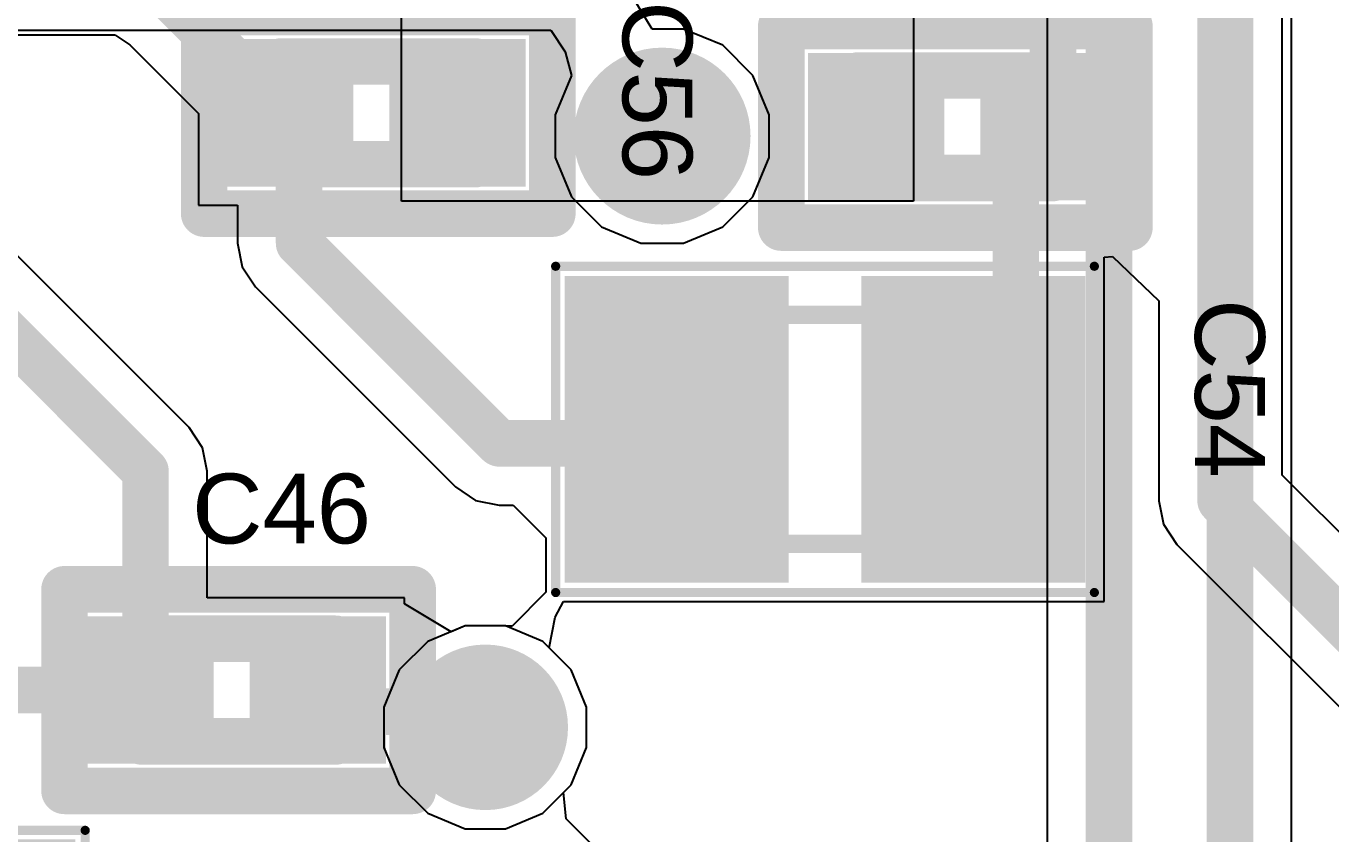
# Model space of a CAD drawing. Header units: inches. Extents: x 2.95 to 6.74, y 1.23 to 4.83.
# Drawn here: x 6.0193 to 6.2997, y 3.8381 to 4.0116 of the extents above; entities that cross this region are included whole.
import ezdxf

# ---------------------------------------------------------------- set-up
doc = ezdxf.new("R2010")
doc.units = ezdxf.units.IN
doc.header["$MEASUREMENT"] = 0
for name, color, linetype in [('Bottom Layer', 5, 'Continuous'), ('Bottom Solder', 6, 'Continuous'), ('Mechanical 10', 56, 'Continuous'), ('Mechanical 12', 56, 'Continuous'), ('Mechanical 15', 56, 'Continuous'), ('PWR', 16, 'Continuous'), ('Top 3D Body', 56, 'Continuous'), ('Top Layer', 1, 'Continuous'), ('Top Overlay', 2, 'Continuous'), ('Top Paste', 8, 'Continuous'), ('Top Solder', 216, 'Continuous'), ('Via Holes', 16, 'Continuous')]:
    doc.layers.add(name, color=color, linetype=linetype)
doc.styles.add('Arial', font='', dxfattribs={"height": 0.2})
doc.styles.get('Arial').set_extended_font_data('Arial')

# ---------------------------------------------------------------- blocks, each defined once
blk = doc.blocks.new('CAPC1005X55N_122')
at = {"layer": 'Top Layer'}
for points in [[(-0.0306299, 0.011811), (-0.0093701, 0.011811), (-0.0093701, -0.011811), (-0.0306299, -0.011811)], [(0.006378, 0.011811), (0.0276378, 0.011811), (0.0276378, -0.011811), (0.006378, -0.011811)]]:
    blk.add_hatch(color=1, dxfattribs=at).paths.add_polyline_path(points)
at = {"layer": 'Top Paste'}
for points in [[(-0.0306299, 0.011811), (-0.0093701, 0.011811), (-0.0093701, -0.011811), (-0.0306299, -0.011811)], [(0.006378, 0.011811), (0.0276378, 0.011811), (0.0276378, -0.011811), (0.006378, -0.011811)]]:
    blk.add_hatch(color=8, dxfattribs=at).paths.add_polyline_path(points)
at = {"layer": 'Top Solder'}
for points in [[(-0.0346456, 0.0158267), (-0.0053544, 0.0158267), (-0.0053544, -0.0158267), (-0.0346456, -0.0158267)], [(0.0023623, 0.0158267), (0.0316535, 0.0158267), (0.0316535, -0.0158267), (0.0023623, -0.0158267)]]:
    blk.add_hatch(color=216, dxfattribs=at).paths.add_polyline_path(points)
at = {"layer": 'Mechanical 10'}
for points in [[(-0.0208661, -0.0110236, 0.01, 0.01, 0), (-0.0208661, 0.0110236, 0.01, 0.01, 0)], [(-0.0208661, 0.0110236, 0.01, 0.01, 0), (0.0208661, 0.0110236, 0.01, 0.01, 0)], [(0.0208661, -0.0110236, 0.01, 0.01, 0), (0.0208661, 0.0110236, 0.01, 0.01, 0)], [(-0.0208661, -0.0110236, 0.01, 0.01, 0), (0.0208661, -0.0110236, 0.01, 0.01, 0)]]:
    blk.add_lwpolyline(points, format="xyseb", dxfattribs=at)
for points in [[(-0.0233661, 0.0110236, 0.005, 0.005, 1), (-0.0183661, 0.0110236, 0.005, 0.005, 1)], [(-0.0233661, 0.0110236, 0.005, 0.005, 1), (-0.0183661, 0.0110236, 0.005, 0.005, 1)], [(0.0183661, 0.0110236, 0.005, 0.005, 1), (0.0233661, 0.0110236, 0.005, 0.005, 1)], [(0.0183661, 0.0110236, 0.005, 0.005, 1), (0.0233661, 0.0110236, 0.005, 0.005, 1)], [(-0.0233661, -0.0110236, 0.005, 0.005, 1), (-0.0183661, -0.0110236, 0.005, 0.005, 1)], [(-0.0233661, -0.0110236, 0.005, 0.005, 1), (-0.0183661, -0.0110236, 0.005, 0.005, 1)], [(0.0183661, -0.0110236, 0.005, 0.005, 1), (0.0233661, -0.0110236, 0.005, 0.005, 1)], [(0.0183661, -0.0110236, 0.005, 0.005, 1), (0.0233661, -0.0110236, 0.005, 0.005, 1)]]:
    blk.add_lwpolyline(points, format="xyseb", close=True, dxfattribs=at)
at = {"layer": 'Mechanical 12'}
for points in [[(-0.0374016, -0.0216535, 0.01, 0.01, 0), (-0.0374016, 0.0216535, 0.01, 0.01, 0)], [(-0.0374016, 0.0216535, 0.01, 0.01, 0), (0.0374016, 0.0216535, 0.01, 0.01, 0)], [(0.0374016, -0.0216535, 0.01, 0.01, 0), (0.0374016, 0.0216535, 0.01, 0.01, 0)], [(-0.0374016, -0.0216535, 0.01, 0.01, 0), (0.0374016, -0.0216535, 0.01, 0.01, 0)]]:
    blk.add_lwpolyline(points, format="xyseb", dxfattribs=at)
for points in [[(-0.0399016, 0.0216535, 0.005, 0.005, 1), (-0.0349016, 0.0216535, 0.005, 0.005, 1)], [(-0.0399016, 0.0216535, 0.005, 0.005, 1), (-0.0349016, 0.0216535, 0.005, 0.005, 1)], [(0.0349016, 0.0216535, 0.005, 0.005, 1), (0.0399016, 0.0216535, 0.005, 0.005, 1)], [(0.0349016, 0.0216535, 0.005, 0.005, 1), (0.0399016, 0.0216535, 0.005, 0.005, 1)], [(-0.0399016, -0.0216535, 0.005, 0.005, 1), (-0.0349016, -0.0216535, 0.005, 0.005, 1)], [(-0.0399016, -0.0216535, 0.005, 0.005, 1), (-0.0349016, -0.0216535, 0.005, 0.005, 1)], [(0.0349016, -0.0216535, 0.005, 0.005, 1), (0.0399016, -0.0216535, 0.005, 0.005, 1)], [(0.0349016, -0.0216535, 0.005, 0.005, 1), (0.0399016, -0.0216535, 0.005, 0.005, 1)]]:
    blk.add_lwpolyline(points, format="xyseb", close=True, dxfattribs=at)
blk = doc.blocks.new('CAPC2012X94N_124')
at = {"layer": 'Top Layer'}
for points in [[(-0.05196855, -0.028937), (-0.05196855, 0.028937), (-0.01181105, 0.028937), (-0.01181105, -0.028937)], [(0.01181105, -0.028937), (0.01181105, 0.028937), (0.05196855, 0.028937), (0.05196855, -0.028937)]]:
    blk.add_hatch(color=1, dxfattribs=at).paths.add_polyline_path(points)
at = {"layer": 'Top Paste'}
for points in [[(-0.05196855, -0.028937), (-0.05196855, 0.028937), (-0.01181105, 0.028937), (-0.01181105, -0.028937)], [(0.01181105, -0.028937), (0.01181105, 0.028937), (0.05196855, 0.028937), (0.05196855, -0.028937)]]:
    blk.add_hatch(color=8, dxfattribs=at).paths.add_polyline_path(points)
at = {"layer": 'Top Solder'}
for points in [[(-0.05596855, -0.032937), (-0.05596855, 0.032937), (-0.007811049999999997, 0.032937), (-0.007811050000000003, -0.032937)], [(0.007811049999999997, -0.032937), (0.007811050000000003, 0.032937), (0.05596855, 0.032937), (0.05596855, -0.032937)]]:
    blk.add_hatch(color=216, dxfattribs=at).paths.add_polyline_path(points)
at = {"layer": 'Mechanical 15'}
for points in [[(-0.057874, 0.0350394, 0.0019685, 0.0019685, 0), (-0.057874, -0.0350394, 0.0019685, 0.0019685, 0)], [(0.057874, 0.0350394, 0.0019685, 0.0019685, 0), (-0.057874, 0.0350394, 0.0019685, 0.0019685, 0)], [(0.057874, 0.0350394, 0.0019685, 0.0019685, 0), (0.057874, -0.0350394, 0.0019685, 0.0019685, 0)], [(0.057874, -0.0350394, 0.0019685, 0.0019685, 0), (-0.057874, -0.0350394, 0.0019685, 0.0019685, 0)]]:
    blk.add_lwpolyline(points, format="xyseb", dxfattribs=at)
for points in [[(-0.0583661, 0.0350394, 0.0009842, 0.0009842, 1), (-0.0573819, 0.0350394, 0.0009842, 0.0009842, 1)], [(-0.0583661, 0.0350394, 0.0009842, 0.0009842, 1), (-0.0573819, 0.0350394, 0.0009842, 0.0009842, 1)], [(0.0573819, 0.0350394, 0.0009842, 0.0009842, 1), (0.0583661, 0.0350394, 0.0009842, 0.0009842, 1)], [(0.0573819, 0.0350394, 0.0009842, 0.0009842, 1), (0.0583661, 0.0350394, 0.0009842, 0.0009842, 1)], [(-0.0583661, -0.0350394, 0.0009842, 0.0009842, 1), (-0.0573819, -0.0350394, 0.0009842, 0.0009842, 1)], [(-0.0583661, -0.0350394, 0.0009842, 0.0009842, 1), (-0.0573819, -0.0350394, 0.0009842, 0.0009842, 1)], [(0.0573819, -0.0350394, 0.0009842, 0.0009842, 1), (0.0583661, -0.0350394, 0.0009842, 0.0009842, 1)], [(0.0573819, -0.0350394, 0.0009842, 0.0009842, 1), (0.0583661, -0.0350394, 0.0009842, 0.0009842, 1)]]:
    blk.add_lwpolyline(points, format="xyseb", close=True, dxfattribs=at)
at = {"layer": 'Top 3D Body'}
for points in [[(-0.0395669, 0.0246063, 0.003937, 0.003937, 0), (-0.0395669, -0.0246063, 0.003937, 0.003937, 0)], [(0.0395669, 0.0246063, 0.003937, 0.003937, 0), (-0.0395669, 0.0246063, 0.003937, 0.003937, 0)], [(0.0395669, 0.0246063, 0.003937, 0.003937, 0), (0.0395669, -0.0246063, 0.003937, 0.003937, 0)], [(0.0395669, -0.0246063, 0.003937, 0.003937, 0), (-0.0395669, -0.0246063, 0.003937, 0.003937, 0)]]:
    blk.add_lwpolyline(points, format="xyseb", dxfattribs=at)
for points in [[(-0.0405511, 0.0246063, 0.0019685, 0.0019685, 1), (-0.0385827, 0.0246063, 0.0019685, 0.0019685, 1)], [(-0.0405511, 0.0246063, 0.0019685, 0.0019685, 1), (-0.0385827, 0.0246063, 0.0019685, 0.0019685, 1)], [(0.0385827, 0.0246063, 0.0019685, 0.0019685, 1), (0.0405511, 0.0246063, 0.0019685, 0.0019685, 1)], [(0.0385827, 0.0246063, 0.0019685, 0.0019685, 1), (0.0405511, 0.0246063, 0.0019685, 0.0019685, 1)], [(-0.0405511, -0.0246063, 0.0019685, 0.0019685, 1), (-0.0385827, -0.0246063, 0.0019685, 0.0019685, 1)], [(-0.0405511, -0.0246063, 0.0019685, 0.0019685, 1), (-0.0385827, -0.0246063, 0.0019685, 0.0019685, 1)], [(0.0385827, -0.0246063, 0.0019685, 0.0019685, 1), (0.0405511, -0.0246063, 0.0019685, 0.0019685, 1)], [(0.0385827, -0.0246063, 0.0019685, 0.0019685, 1), (0.0405511, -0.0246063, 0.0019685, 0.0019685, 1)]]:
    blk.add_lwpolyline(points, format="xyseb", close=True, dxfattribs=at)
blk = doc.blocks.new('CAPC1005X55N_126')
at = {"layer": 'Top Layer'}
for points in [[(-0.0306299, 0.011811), (-0.0093701, 0.011811), (-0.0093701, -0.011811), (-0.0306299, -0.011811)], [(0.006378, 0.011811), (0.0276378, 0.011811), (0.0276378, -0.011811), (0.006378, -0.011811)]]:
    blk.add_hatch(color=1, dxfattribs=at).paths.add_polyline_path(points)
at = {"layer": 'Top Paste'}
for points in [[(-0.0306299, 0.011811), (-0.0093701, 0.011811), (-0.0093701, -0.011811), (-0.0306299, -0.011811)], [(0.006378, 0.011811), (0.0276378, 0.011811), (0.0276378, -0.011811), (0.006378, -0.011811)]]:
    blk.add_hatch(color=8, dxfattribs=at).paths.add_polyline_path(points)
at = {"layer": 'Top Solder'}
for points in [[(-0.0346456, 0.0158267), (-0.0053544, 0.0158267), (-0.0053544, -0.0158267), (-0.0346456, -0.0158267)], [(0.0023623, 0.0158267), (0.0316535, 0.0158267), (0.0316535, -0.0158267), (0.0023623, -0.0158267)]]:
    blk.add_hatch(color=216, dxfattribs=at).paths.add_polyline_path(points)
at = {"layer": 'Mechanical 10'}
for points in [[(0.0208661, 0.0110236, 0.01, 0.01, 0), (-0.0208661, 0.0110236, 0.01, 0.01, 0)], [(-0.0208661, 0.0110236, 0.01, 0.01, 0), (-0.0208661, -0.0110236, 0.01, 0.01, 0)], [(0.0208661, 0.0110236, 0.01, 0.01, 0), (0.0208661, -0.0110236, 0.01, 0.01, 0)], [(0.0208661, -0.0110236, 0.01, 0.01, 0), (-0.0208661, -0.0110236, 0.01, 0.01, 0)]]:
    blk.add_lwpolyline(points, format="xyseb", dxfattribs=at)
for points in [[(-0.0233661, 0.0110236, 0.005, 0.005, 1), (-0.0183661, 0.0110236, 0.005, 0.005, 1)], [(-0.0233661, 0.0110236, 0.005, 0.005, 1), (-0.0183661, 0.0110236, 0.005, 0.005, 1)], [(0.0183661, 0.0110236, 0.005, 0.005, 1), (0.0233661, 0.0110236, 0.005, 0.005, 1)], [(0.0183661, 0.0110236, 0.005, 0.005, 1), (0.0233661, 0.0110236, 0.005, 0.005, 1)], [(-0.0233661, -0.0110236, 0.005, 0.005, 1), (-0.0183661, -0.0110236, 0.005, 0.005, 1)], [(-0.0233661, -0.0110236, 0.005, 0.005, 1), (-0.0183661, -0.0110236, 0.005, 0.005, 1)], [(0.0183661, -0.0110236, 0.005, 0.005, 1), (0.0233661, -0.0110236, 0.005, 0.005, 1)], [(0.0183661, -0.0110236, 0.005, 0.005, 1), (0.0233661, -0.0110236, 0.005, 0.005, 1)]]:
    blk.add_lwpolyline(points, format="xyseb", close=True, dxfattribs=at)
at = {"layer": 'Mechanical 12'}
for points in [[(0.0374016, 0.0216535, 0.01, 0.01, 0), (-0.0374016, 0.0216535, 0.01, 0.01, 0)], [(-0.0374016, 0.0216535, 0.01, 0.01, 0), (-0.0374016, -0.0216535, 0.01, 0.01, 0)], [(0.0374016, 0.0216535, 0.01, 0.01, 0), (0.0374016, -0.0216535, 0.01, 0.01, 0)], [(0.0374016, -0.0216535, 0.01, 0.01, 0), (-0.0374016, -0.0216535, 0.01, 0.01, 0)]]:
    blk.add_lwpolyline(points, format="xyseb", dxfattribs=at)
for points in [[(-0.0399016, 0.0216535, 0.005, 0.005, 1), (-0.0349016, 0.0216535, 0.005, 0.005, 1)], [(-0.0399016, 0.0216535, 0.005, 0.005, 1), (-0.0349016, 0.0216535, 0.005, 0.005, 1)], [(0.0349016, 0.0216535, 0.005, 0.005, 1), (0.0399016, 0.0216535, 0.005, 0.005, 1)], [(0.0349016, 0.0216535, 0.005, 0.005, 1), (0.0399016, 0.0216535, 0.005, 0.005, 1)], [(-0.0399016, -0.0216535, 0.005, 0.005, 1), (-0.0349016, -0.0216535, 0.005, 0.005, 1)], [(-0.0399016, -0.0216535, 0.005, 0.005, 1), (-0.0349016, -0.0216535, 0.005, 0.005, 1)], [(0.0349016, -0.0216535, 0.005, 0.005, 1), (0.0399016, -0.0216535, 0.005, 0.005, 1)], [(0.0349016, -0.0216535, 0.005, 0.005, 1), (0.0399016, -0.0216535, 0.005, 0.005, 1)]]:
    blk.add_lwpolyline(points, format="xyseb", close=True, dxfattribs=at)
blk = doc.blocks.new('CAPC2012X94N_131')
at = {"layer": 'Top Layer'}
for points in [[(-0.05196855, -0.028937), (-0.05196855000000001, 0.02893699999999999), (-0.01181105000000001, 0.028937), (-0.01181104999999999, -0.02893699999999999)], [(0.01181105000000001, -0.028937), (0.01181104999999999, 0.02893699999999999), (0.05196855, 0.028937), (0.05196855000000001, -0.02893699999999999)]]:
    blk.add_hatch(color=1, dxfattribs=at).paths.add_polyline_path(points)
at = {"layer": 'Top Paste'}
for points in [[(-0.05196855, -0.028937), (-0.05196855000000001, 0.02893699999999999), (-0.01181105000000001, 0.028937), (-0.01181104999999999, -0.02893699999999999)], [(0.01181105000000001, -0.028937), (0.01181104999999999, 0.02893699999999999), (0.05196855, 0.028937), (0.05196855000000001, -0.02893699999999999)]]:
    blk.add_hatch(color=8, dxfattribs=at).paths.add_polyline_path(points)
at = {"layer": 'Top Solder'}
for points in [[(-0.05596855, -0.03293700000000001), (-0.05596855, 0.03293699999999999), (-0.007811050000000006, 0.03293700000000001), (-0.007811049999999994, -0.03293699999999999)], [(0.007811050000000006, -0.03293700000000001), (0.007811049999999994, 0.03293699999999999), (0.05596855, 0.03293700000000001), (0.05596855, -0.03293699999999999)]]:
    blk.add_hatch(color=216, dxfattribs=at).paths.add_polyline_path(points)
at = {"layer": 'Mechanical 15'}
for points in [[(-0.057874, -0.0350394, 0.0019685, 0.0019685, 0), (-0.057874, 0.0350394, 0.0019685, 0.0019685, 0)], [(0.057874, 0.0350394, 0.0019685, 0.0019685, 0), (-0.057874, 0.0350394, 0.0019685, 0.0019685, 0)], [(0.057874, -0.0350394, 0.0019685, 0.0019685, 0), (0.057874, 0.0350394, 0.0019685, 0.0019685, 0)], [(0.057874, -0.0350394, 0.0019685, 0.0019685, 0), (-0.057874, -0.0350394, 0.0019685, 0.0019685, 0)]]:
    blk.add_lwpolyline(points, format="xyseb", dxfattribs=at)
for points in [[(-0.0583661, 0.0350394, 0.0009842, 0.0009842, 1), (-0.0573819, 0.0350394, 0.0009842, 0.0009842, 1)], [(-0.0583661, 0.0350394, 0.0009842, 0.0009842, 1), (-0.0573819, 0.0350394, 0.0009842, 0.0009842, 1)], [(0.0573819, 0.0350394, 0.0009842, 0.0009842, 1), (0.0583661, 0.0350394, 0.0009842, 0.0009842, 1)], [(0.0573819, 0.0350394, 0.0009842, 0.0009842, 1), (0.0583661, 0.0350394, 0.0009842, 0.0009842, 1)], [(-0.0583661, -0.0350394, 0.0009842, 0.0009842, 1), (-0.0573819, -0.0350394, 0.0009842, 0.0009842, 1)], [(-0.0583661, -0.0350394, 0.0009842, 0.0009842, 1), (-0.0573819, -0.0350394, 0.0009842, 0.0009842, 1)], [(0.0573819, -0.0350394, 0.0009842, 0.0009842, 1), (0.0583661, -0.0350394, 0.0009842, 0.0009842, 1)], [(0.0573819, -0.0350394, 0.0009842, 0.0009842, 1), (0.0583661, -0.0350394, 0.0009842, 0.0009842, 1)]]:
    blk.add_lwpolyline(points, format="xyseb", close=True, dxfattribs=at)
at = {"layer": 'Top 3D Body'}
for points in [[(-0.0395669, -0.0246063, 0.003937, 0.003937, 0), (-0.0395669, 0.0246063, 0.003937, 0.003937, 0)], [(0.0395669, 0.0246063, 0.003937, 0.003937, 0), (-0.0395669, 0.0246063, 0.003937, 0.003937, 0)], [(0.0395669, -0.0246063, 0.003937, 0.003937, 0), (0.0395669, 0.0246063, 0.003937, 0.003937, 0)], [(0.0395669, -0.0246063, 0.003937, 0.003937, 0), (-0.0395669, -0.0246063, 0.003937, 0.003937, 0)]]:
    blk.add_lwpolyline(points, format="xyseb", dxfattribs=at)
for points in [[(-0.0405511, 0.0246063, 0.0019685, 0.0019685, 1), (-0.0385827, 0.0246063, 0.0019685, 0.0019685, 1)], [(-0.0405511, 0.0246063, 0.0019685, 0.0019685, 1), (-0.0385827, 0.0246063, 0.0019685, 0.0019685, 1)], [(0.0385827, 0.0246063, 0.0019685, 0.0019685, 1), (0.0405511, 0.0246063, 0.0019685, 0.0019685, 1)], [(0.0385827, 0.0246063, 0.0019685, 0.0019685, 1), (0.0405511, 0.0246063, 0.0019685, 0.0019685, 1)], [(-0.0405511, -0.0246063, 0.0019685, 0.0019685, 1), (-0.0385827, -0.0246063, 0.0019685, 0.0019685, 1)], [(-0.0405511, -0.0246063, 0.0019685, 0.0019685, 1), (-0.0385827, -0.0246063, 0.0019685, 0.0019685, 1)], [(0.0385827, -0.0246063, 0.0019685, 0.0019685, 1), (0.0405511, -0.0246063, 0.0019685, 0.0019685, 1)], [(0.0385827, -0.0246063, 0.0019685, 0.0019685, 1), (0.0405511, -0.0246063, 0.0019685, 0.0019685, 1)]]:
    blk.add_lwpolyline(points, format="xyseb", close=True, dxfattribs=at)
blk = doc.blocks.new('CAPC1005X55N_132')
at = {"layer": 'Top Layer'}
for points in [[(-0.0306299, 0.011811), (-0.0093701, 0.011811), (-0.0093701, -0.011811), (-0.0306299, -0.011811)], [(0.006378, 0.011811), (0.0276378, 0.011811), (0.0276378, -0.011811), (0.006378, -0.011811)]]:
    blk.add_hatch(color=1, dxfattribs=at).paths.add_polyline_path(points)
at = {"layer": 'Top Paste'}
for points in [[(-0.0306299, 0.011811), (-0.0093701, 0.011811), (-0.0093701, -0.011811), (-0.0306299, -0.011811)], [(0.006378, 0.011811), (0.0276378, 0.011811), (0.0276378, -0.011811), (0.006378, -0.011811)]]:
    blk.add_hatch(color=8, dxfattribs=at).paths.add_polyline_path(points)
at = {"layer": 'Top Solder'}
for points in [[(-0.0346456, 0.0158267), (-0.0053544, 0.0158267), (-0.0053544, -0.0158267), (-0.0346456, -0.0158267)], [(0.0023623, 0.0158267), (0.0316535, 0.0158267), (0.0316535, -0.0158267), (0.0023623, -0.0158267)]]:
    blk.add_hatch(color=216, dxfattribs=at).paths.add_polyline_path(points)
at = {"layer": 'Mechanical 10'}
for points in [[(-0.0208661, -0.0110236, 0.01, 0.01, 0), (-0.0208661, 0.0110236, 0.01, 0.01, 0)], [(-0.0208661, 0.0110236, 0.01, 0.01, 0), (0.0208661, 0.0110236, 0.01, 0.01, 0)], [(0.0208661, -0.0110236, 0.01, 0.01, 0), (0.0208661, 0.0110236, 0.01, 0.01, 0)], [(-0.0208661, -0.0110236, 0.01, 0.01, 0), (0.0208661, -0.0110236, 0.01, 0.01, 0)]]:
    blk.add_lwpolyline(points, format="xyseb", dxfattribs=at)
for points in [[(-0.0233661, 0.0110236, 0.005, 0.005, 1), (-0.0183661, 0.0110236, 0.005, 0.005, 1)], [(-0.0233661, 0.0110236, 0.005, 0.005, 1), (-0.0183661, 0.0110236, 0.005, 0.005, 1)], [(0.0183661, 0.0110236, 0.005, 0.005, 1), (0.0233661, 0.0110236, 0.005, 0.005, 1)], [(0.0183661, 0.0110236, 0.005, 0.005, 1), (0.0233661, 0.0110236, 0.005, 0.005, 1)], [(-0.0233661, -0.0110236, 0.005, 0.005, 1), (-0.0183661, -0.0110236, 0.005, 0.005, 1)], [(-0.0233661, -0.0110236, 0.005, 0.005, 1), (-0.0183661, -0.0110236, 0.005, 0.005, 1)], [(0.0183661, -0.0110236, 0.005, 0.005, 1), (0.0233661, -0.0110236, 0.005, 0.005, 1)], [(0.0183661, -0.0110236, 0.005, 0.005, 1), (0.0233661, -0.0110236, 0.005, 0.005, 1)]]:
    blk.add_lwpolyline(points, format="xyseb", close=True, dxfattribs=at)
at = {"layer": 'Mechanical 12'}
for points in [[(-0.0374016, -0.0216535, 0.01, 0.01, 0), (-0.0374016, 0.0216535, 0.01, 0.01, 0)], [(-0.0374016, 0.0216535, 0.01, 0.01, 0), (0.0374016, 0.0216535, 0.01, 0.01, 0)], [(0.0374016, -0.0216535, 0.01, 0.01, 0), (0.0374016, 0.0216535, 0.01, 0.01, 0)], [(-0.0374016, -0.0216535, 0.01, 0.01, 0), (0.0374016, -0.0216535, 0.01, 0.01, 0)]]:
    blk.add_lwpolyline(points, format="xyseb", dxfattribs=at)
for points in [[(-0.0399016, 0.0216535, 0.005, 0.005, 1), (-0.0349016, 0.0216535, 0.005, 0.005, 1)], [(-0.0399016, 0.0216535, 0.005, 0.005, 1), (-0.0349016, 0.0216535, 0.005, 0.005, 1)], [(0.0349016, 0.0216535, 0.005, 0.005, 1), (0.0399016, 0.0216535, 0.005, 0.005, 1)], [(0.0349016, 0.0216535, 0.005, 0.005, 1), (0.0399016, 0.0216535, 0.005, 0.005, 1)], [(-0.0399016, -0.0216535, 0.005, 0.005, 1), (-0.0349016, -0.0216535, 0.005, 0.005, 1)], [(-0.0399016, -0.0216535, 0.005, 0.005, 1), (-0.0349016, -0.0216535, 0.005, 0.005, 1)], [(0.0349016, -0.0216535, 0.005, 0.005, 1), (0.0399016, -0.0216535, 0.005, 0.005, 1)], [(0.0349016, -0.0216535, 0.005, 0.005, 1), (0.0399016, -0.0216535, 0.005, 0.005, 1)]]:
    blk.add_lwpolyline(points, format="xyseb", close=True, dxfattribs=at)

msp = doc.modelspace()

# ---------------------------------------------------------------- hatches: boundary and pattern name
at = {"layer": 'Bottom Layer'}
h = msp.add_hatch(color=5, dxfattribs=at)
edge = h.paths.add_edge_path()
edge.add_arc((6.156, 3.988), 0.015, 0, 360)
h = msp.add_hatch(color=5, dxfattribs=at)
edge = h.paths.add_edge_path()
edge.add_arc((6.118, 3.861), 0.0137795, 0, 360)
at = {"layer": 'Bottom Solder'}
h = msp.add_hatch(color=6, dxfattribs=at)
edge = h.paths.add_edge_path()
edge.add_arc((6.156, 3.988), 0.019, 0, 360)
h = msp.add_hatch(color=6, dxfattribs=at)
edge = h.paths.add_edge_path()
edge.add_arc((6.118, 3.861), 0.0177795, 0, 360)
at = {"layer": 'PWR'}
h = msp.add_hatch(color=16, dxfattribs=at)
edge = h.paths.add_edge_path()
edge.add_arc((6.156, 3.988), 0.019, 0, 360)
h = msp.add_hatch(color=16, dxfattribs=at)
edge = h.paths.add_edge_path()
edge.add_arc((6.118, 3.861), 0.0159055, 0, 360)
at = {"layer": 'Top Layer'}
h = msp.add_hatch(color=1, dxfattribs=at)
edge = h.paths.add_edge_path()
edge.add_arc((6.156, 3.988), 0.015, 0, 360)
h = msp.add_hatch(color=1, dxfattribs=at)
edge = h.paths.add_edge_path()
edge.add_arc((6.118, 3.861), 0.0137795, 0, 360)
at = {"layer": 'Top Solder'}
h = msp.add_hatch(color=216, dxfattribs=at)
edge = h.paths.add_edge_path()
edge.add_arc((6.156, 3.988), 0.019, 0, 360)
h = msp.add_hatch(color=216, dxfattribs=at)
edge = h.paths.add_edge_path()
edge.add_arc((6.118, 3.861), 0.0177795, 0, 360)
at = {"layer": 'Via Holes'}
h = msp.add_hatch(color=7, dxfattribs=at)
edge = h.paths.add_edge_path()
edge.add_arc((6.156, 3.988), 0.009, 0, 360)
h = msp.add_hatch(color=7, dxfattribs=at)
edge = h.paths.add_edge_path()
edge.add_arc((6.118, 3.861), 0.0059055, 0, 360)

# ---------------------------------------------------------------- linework, layer by layer
at = {"layer": 'Bottom Layer'}
for p, q in [((6.2912547, 3.458), (6.2912547, 4.1628256)), ((6.2387453, 4.0934785), (6.2387453, 3.5493623)), ((6.1538872, 4.011), (6.1495151, 4.0182282)), ((5.9122343, 4.0107453), (6.1320761, 4.0107453)), ((6.1320761, 4.0107453), (6.1352018, 4.0061305)), ((6.160575, 4.011), (6.1538872, 4.011)), ((6.1690285, 4.0074985), (6.160575, 4.011)), ((6.1754985, 4.0010285), (6.1690285, 4.0074985)), ((6.1352018, 4.0061305), (6.1365245, 4.0010515)), ((6.1365015, 4.0010285), (6.133, 3.992575)), ((6.1365245, 4.0010515), (6.1365015, 4.0010285)), ((6.179, 3.992575), (6.1754985, 4.0010285)), ((6.133, 3.992575), (6.133, 3.983425)), ((6.179, 3.983425), (6.179, 3.992575)), ((6.133, 3.983425), (6.1365015, 3.9749715)), ((6.1754985, 3.9749715), (6.179, 3.983425)), ((6.1365015, 3.9749715), (6.1429715, 3.9685015)), ((6.1690285, 3.9685015), (6.1754985, 3.9749715)), ((6.1429715, 3.9685015), (6.151425, 3.965)), ((6.160575, 3.965), (6.1690285, 3.9685015)), ((6.151425, 3.965), (6.160575, 3.965)), ((6.1136678, 3.8827795), (6.1056629, 3.8794638)), ((6.1223322, 3.8827795), (6.1136678, 3.8827795)), ((6.1303371, 3.8794638), (6.1223322, 3.8827795)), ((6.1056629, 3.8794638), (6.0995362, 3.8733371)), ((6.1364638, 3.8733371), (6.1303371, 3.8794638)), ((6.0995362, 3.8733371), (6.0962205, 3.8653322)), ((6.1397795, 3.8653322), (6.1364638, 3.8733371)), ((6.0962205, 3.8653322), (6.0962205, 3.8566678)), ((6.1397795, 3.8566678), (6.1397795, 3.8653322)), ((6.0962205, 3.8566678), (6.0995362, 3.8486629)), ((6.1364638, 3.8486629), (6.1397795, 3.8566678)), ((6.0995362, 3.8486629), (6.1056629, 3.8425362)), ((6.1303371, 3.8425362), (6.1364638, 3.8486629)), ((6.1056629, 3.8425362), (6.1136678, 3.8392205)), ((6.1223322, 3.8392205), (6.1303371, 3.8425362)), ((6.1136678, 3.8392205), (6.1223322, 3.8392205))]:
    msp.add_line(p, q, dxfattribs=at)
for points in [[(6.252, 3.543872, 0.01, 0.01, 0), (6.252, 4.1633698, 0.01, 0.01, 0)], [(6.278, 3.458, 0.01, 0.01, 0), (6.278, 4.1628256, 0.01, 0.01, 0)]]:
    msp.add_lwpolyline(points, format="xyseb", dxfattribs=at)
at = {"layer": 'Top Layer'}
for p, q in [((6.2892547, 3.9151697), (6.2892547, 4.0902587)), ((6.1, 3.974), (6.1, 4.067)), ((6.21, 4.02), (6.21, 3.974)), ((5.9830654, 4.0097453), (6.0385097, 4.0097453)), ((6.0385097, 4.0097453), (6.0386275, 4.0096275)), ((6.0386275, 4.0096275), (6.041665, 4.0075979)), ((6.041665, 4.0075979), (6.056378, 3.9928849)), ((6.0543725, 3.9253725), (5.9792385, 4.0005065)), ((6.056378, 3.9928849), (6.056378, 3.973189)), ((6.056378, 3.973189), (6.0647453, 3.973189)), ((6.0647453, 3.973189), (6.0647453, 3.9650001)), ((6.21, 3.974), (6.1, 3.974)), ((6.0647453, 3.9650001), (6.0657543, 3.9599277)), ((6.2509685, 3.9619369), (6.2510106, 3.9620193)), ((6.2509685, 3.888063), (6.2509685, 3.9619369)), ((6.2510106, 3.9620193), (6.2527452, 3.9621087)), ((6.2527452, 3.9621087), (6.2627453, 3.9526109)), ((6.0657543, 3.9599277), (6.0686275, 3.9556276)), ((6.0686275, 3.9556276), (6.1116276, 3.9126275)), ((6.2627453, 3.9526109), (6.2627453, 3.9096794)), ((6.0572457, 3.9210724), (6.0543725, 3.9253725)), ((6.0582547, 3.916), (6.0572457, 3.9210724)), ((6.0582547, 3.888811), (6.0582547, 3.916)), ((6.3245389, 3.8798855), (6.2892547, 3.9151697)), ((6.1116276, 3.9126275), (6.1159277, 3.9097543)), ((6.1159277, 3.9097543), (6.1210001, 3.9087453)), ((6.1210001, 3.9087453), (6.1239604, 3.9087453)), ((6.1239604, 3.9087453), (6.1310315, 3.9016742)), ((6.2627453, 3.9096794), (6.2637543, 3.904607)), ((6.2637543, 3.904607), (6.2666275, 3.9003069)), ((6.1310315, 3.9016742), (6.1310313, 3.8900002)), ((6.2666275, 3.9003069), (6.318635, 3.8482994)), ((6.1006378, 3.888811), (6.0582547, 3.888811)), ((6.1006378, 3.8875044), (6.1006378, 3.888811)), ((6.1310313, 3.8900002), (6.1237779, 3.8827117)), ((6.1106379, 3.8815245), (6.1006378, 3.8875044)), ((6.1330505, 3.8846873), (6.1348037, 3.8880628)), ((6.1348037, 3.8880628), (6.1402244, 3.888063)), ((6.1402244, 3.888063), (6.1402247, 3.8880629)), ((6.1402247, 3.8880629), (6.1402291, 3.888063)), ((6.1402291, 3.888063), (6.1871887, 3.888063)), ((6.1871887, 3.888063), (6.1871887, 3.8880628)), ((6.1871887, 3.8880628), (6.1948113, 3.8880628)), ((6.1948113, 3.8880628), (6.1948113, 3.888063)), ((6.1948113, 3.888063), (6.2509685, 3.888063)), ((6.1317381, 3.8780631), (6.1330505, 3.8846873)), ((6.1136678, 3.8827795), (6.1106379, 3.8815245)), ((6.1223322, 3.8827795), (6.1136678, 3.8827795)), ((6.1224669, 3.8827237), (6.1223322, 3.8827795)), ((6.1237779, 3.8827117), (6.1224669, 3.8827237)), ((6.1325008, 3.8773001), (6.1317381, 3.8780631)), ((6.1364638, 3.8733371), (6.1325008, 3.8773001)), ((6.1397795, 3.8653322), (6.1364638, 3.8733371)), ((6.1397795, 3.8566678), (6.1397795, 3.8653322)), ((6.1364638, 3.8486629), (6.1397795, 3.8566678)), ((6.1348167, 3.8470158), (6.1364638, 3.8486629)), ((6.1353725, 3.8413725), (6.1348167, 3.8470158)), ((6.1442017, 3.8325433), (6.1353725, 3.8413725))]:
    msp.add_line(p, q, dxfattribs=at)
for points in [[(6.276, 3.9096794, 0.01, 0.01, 0), (6.276, 4.0902587, 0.01, 0.01, 0)], [(6.24, 3.99, 0.01, 0.01, 0), (6.24, 4.039, 0.01, 0.01, 0)], [(6.0490079, 4.019, 0.01, 0.01, 0), (6.0750079, 3.993, 0.01, 0.01, 0)], [(5.955, 4.006, 0.01, 0.01, 0), (6.045, 3.916, 0.01, 0.01, 0)], [(6.0750079, 3.993, 0.01, 0.01, 0), (6.078, 3.9900079, 0.01, 0.01, 0)], [(6.078, 3.9650001, 0.01, 0.01, 0), (6.078, 3.9900079, 0.01, 0.01, 0)], [(6.232, 3.9818189, 0.01, 0.01, 0), (6.239, 3.9888189, 0.01, 0.01, 0)], [(6.232, 3.9341102, 0.01, 0.01, 0), (6.232, 3.9818189, 0.01, 0.01, 0)], [(6.078, 3.9650001, 0.01, 0.01, 0), (6.1210001, 3.922, 0.01, 0.01, 0)], [(6.2228898, 3.925, 0.01, 0.01, 0), (6.232, 3.9341102, 0.01, 0.01, 0)], [(6.1210001, 3.922, 0.01, 0.01, 0), (6.1411735, 3.922, 0.01, 0.01, 0)], [(6.1411735, 3.922, 0.01, 0.01, 0), (6.1412365, 3.921937, 0.01, 0.01, 0)], [(6.1412365, 3.921937, 0.01, 0.01, 0), (6.1500314, 3.921937, 0.01, 0.01, 0)], [(6.1500314, 3.921937, 0.01, 0.01, 0), (6.154, 3.9179684, 0.01, 0.01, 0)], [(6.045, 3.869, 0.01, 0.01, 0), (6.045, 3.916, 0.01, 0.01, 0)], [(6.276, 3.9096794, 0.01, 0.01, 0), (6.3280075, 3.8576719, 0.01, 0.01, 0)], [(5.9959686, 3.869, 0.01, 0.01, 0), (6.041, 3.869, 0.01, 0.01, 0)], [(6.0820079, 3.869, 0.01, 0.01, 0), (6.0866482, 3.8643597, 0.01, 0.01, 0)], [(6.0866482, 3.8643597, 0.01, 0.01, 0), (6.1146403, 3.8643597, 0.01, 0.01, 0)], [(6.1146403, 3.8643597, 0.01, 0.01, 0), (6.118, 3.861, 0.01, 0.01, 0)]]:
    msp.add_lwpolyline(points, format="xyseb", dxfattribs=at)
for points in [[(6.0725079, 3.993, 0.005, 0.005, 1), (6.0775079, 3.993, 0.005, 0.005, 1)], [(6.0725079, 3.993, 0.005, 0.005, 1), (6.0775079, 3.993, 0.005, 0.005, 1)], [(6.0755, 3.9900079, 0.005, 0.005, 1), (6.0805, 3.9900079, 0.005, 0.005, 1)], [(6.0755, 3.9900079, 0.005, 0.005, 1), (6.0805, 3.9900079, 0.005, 0.005, 1)], [(6.2365, 3.9888189, 0.005, 0.005, 1), (6.2415, 3.9888189, 0.005, 0.005, 1)], [(6.2375, 3.99, 0.005, 0.005, 1), (6.2425, 3.99, 0.005, 0.005, 1)], [(6.2295, 3.9818189, 0.005, 0.005, 1), (6.2345, 3.9818189, 0.005, 0.005, 1)], [(6.2295, 3.9818189, 0.005, 0.005, 1), (6.2345, 3.9818189, 0.005, 0.005, 1)], [(6.0755, 3.9650001, 0.005, 0.005, 1), (6.0805, 3.9650001, 0.005, 0.005, 1)], [(6.0755, 3.9650001, 0.005, 0.005, 1), (6.0805, 3.9650001, 0.005, 0.005, 1)], [(6.2295, 3.9341102, 0.005, 0.005, 1), (6.2345, 3.9341102, 0.005, 0.005, 1)], [(6.2295, 3.9341102, 0.005, 0.005, 1), (6.2345, 3.9341102, 0.005, 0.005, 1)], [(6.2203898, 3.925, 0.005, 0.005, 1), (6.2253898, 3.925, 0.005, 0.005, 1)], [(6.1185001, 3.922, 0.005, 0.005, 1), (6.1235001, 3.922, 0.005, 0.005, 1)], [(6.1185001, 3.922, 0.005, 0.005, 1), (6.1235001, 3.922, 0.005, 0.005, 1)], [(6.1386735, 3.922, 0.005, 0.005, 1), (6.1436735, 3.922, 0.005, 0.005, 1)], [(6.1386735, 3.922, 0.005, 0.005, 1), (6.1436735, 3.922, 0.005, 0.005, 1)], [(6.1387365, 3.921937, 0.005, 0.005, 1), (6.1437365, 3.921937, 0.005, 0.005, 1)], [(6.1387365, 3.921937, 0.005, 0.005, 1), (6.1437365, 3.921937, 0.005, 0.005, 1)], [(6.1475314, 3.921937, 0.005, 0.005, 1), (6.1525314, 3.921937, 0.005, 0.005, 1)], [(6.1475314, 3.921937, 0.005, 0.005, 1), (6.1525314, 3.921937, 0.005, 0.005, 1)], [(6.1515, 3.9179684, 0.005, 0.005, 1), (6.1565, 3.9179684, 0.005, 0.005, 1)], [(6.0425, 3.916, 0.005, 0.005, 1), (6.0475, 3.916, 0.005, 0.005, 1)], [(6.0425, 3.916, 0.005, 0.005, 1), (6.0475, 3.916, 0.005, 0.005, 1)], [(6.2735, 3.9096794, 0.005, 0.005, 1), (6.2785, 3.9096794, 0.005, 0.005, 1)], [(6.2735, 3.9096794, 0.005, 0.005, 1), (6.2785, 3.9096794, 0.005, 0.005, 1)], [(6.0385, 3.869, 0.005, 0.005, 1), (6.0435, 3.869, 0.005, 0.005, 1)], [(6.0425, 3.869, 0.005, 0.005, 1), (6.0475, 3.869, 0.005, 0.005, 1)], [(6.0795079, 3.869, 0.005, 0.005, 1), (6.0845079, 3.869, 0.005, 0.005, 1)], [(6.0841482, 3.8643597, 0.005, 0.005, 1), (6.0891482, 3.8643597, 0.005, 0.005, 1)], [(6.0841482, 3.8643597, 0.005, 0.005, 1), (6.0891482, 3.8643597, 0.005, 0.005, 1)], [(6.1121403, 3.8643597, 0.005, 0.005, 1), (6.1171403, 3.8643597, 0.005, 0.005, 1)], [(6.1121403, 3.8643597, 0.005, 0.005, 1), (6.1171403, 3.8643597, 0.005, 0.005, 1)], [(6.1155, 3.861, 0.005, 0.005, 1), (6.1205, 3.861, 0.005, 0.005, 1)]]:
    msp.add_lwpolyline(points, format="xyseb", close=True, dxfattribs=at)

# ---------------------------------------------------------------- block references
for name, p in [('CAPC1005X55N_122', (6.0950079, 3.993)), ('CAPC1005X55N_132', (6.065, 3.869))]:
    msp.add_blockref(name, p)
for name, p, rotation in [('CAPC1005X55N_126', (6.219, 3.99), 180), ('CAPC2012X94N_124', (6.191, 3.925), 180), ('CAPC2012X94N_131', (5.997, 3.781), 270)]:
    msp.add_blockref(name, p, dxfattribs=dict(rotation=rotation))

# ---------------------------------------------------------------- texts
at = {"layer": 'Top Overlay', "style": 'Arial'}
for s, p in [('C56', (6.1475104, 4.0169935)), ('C54', (6.2705024, 3.9529936))]:
    msp.add_text(s, height=0.015, rotation=270, dxfattribs=at).set_placement(p)
msp.add_text('C46', height=0.015, dxfattribs=at).set_placement((6.0550064, 3.9005024))

doc.saveas('drawing.dxf')
